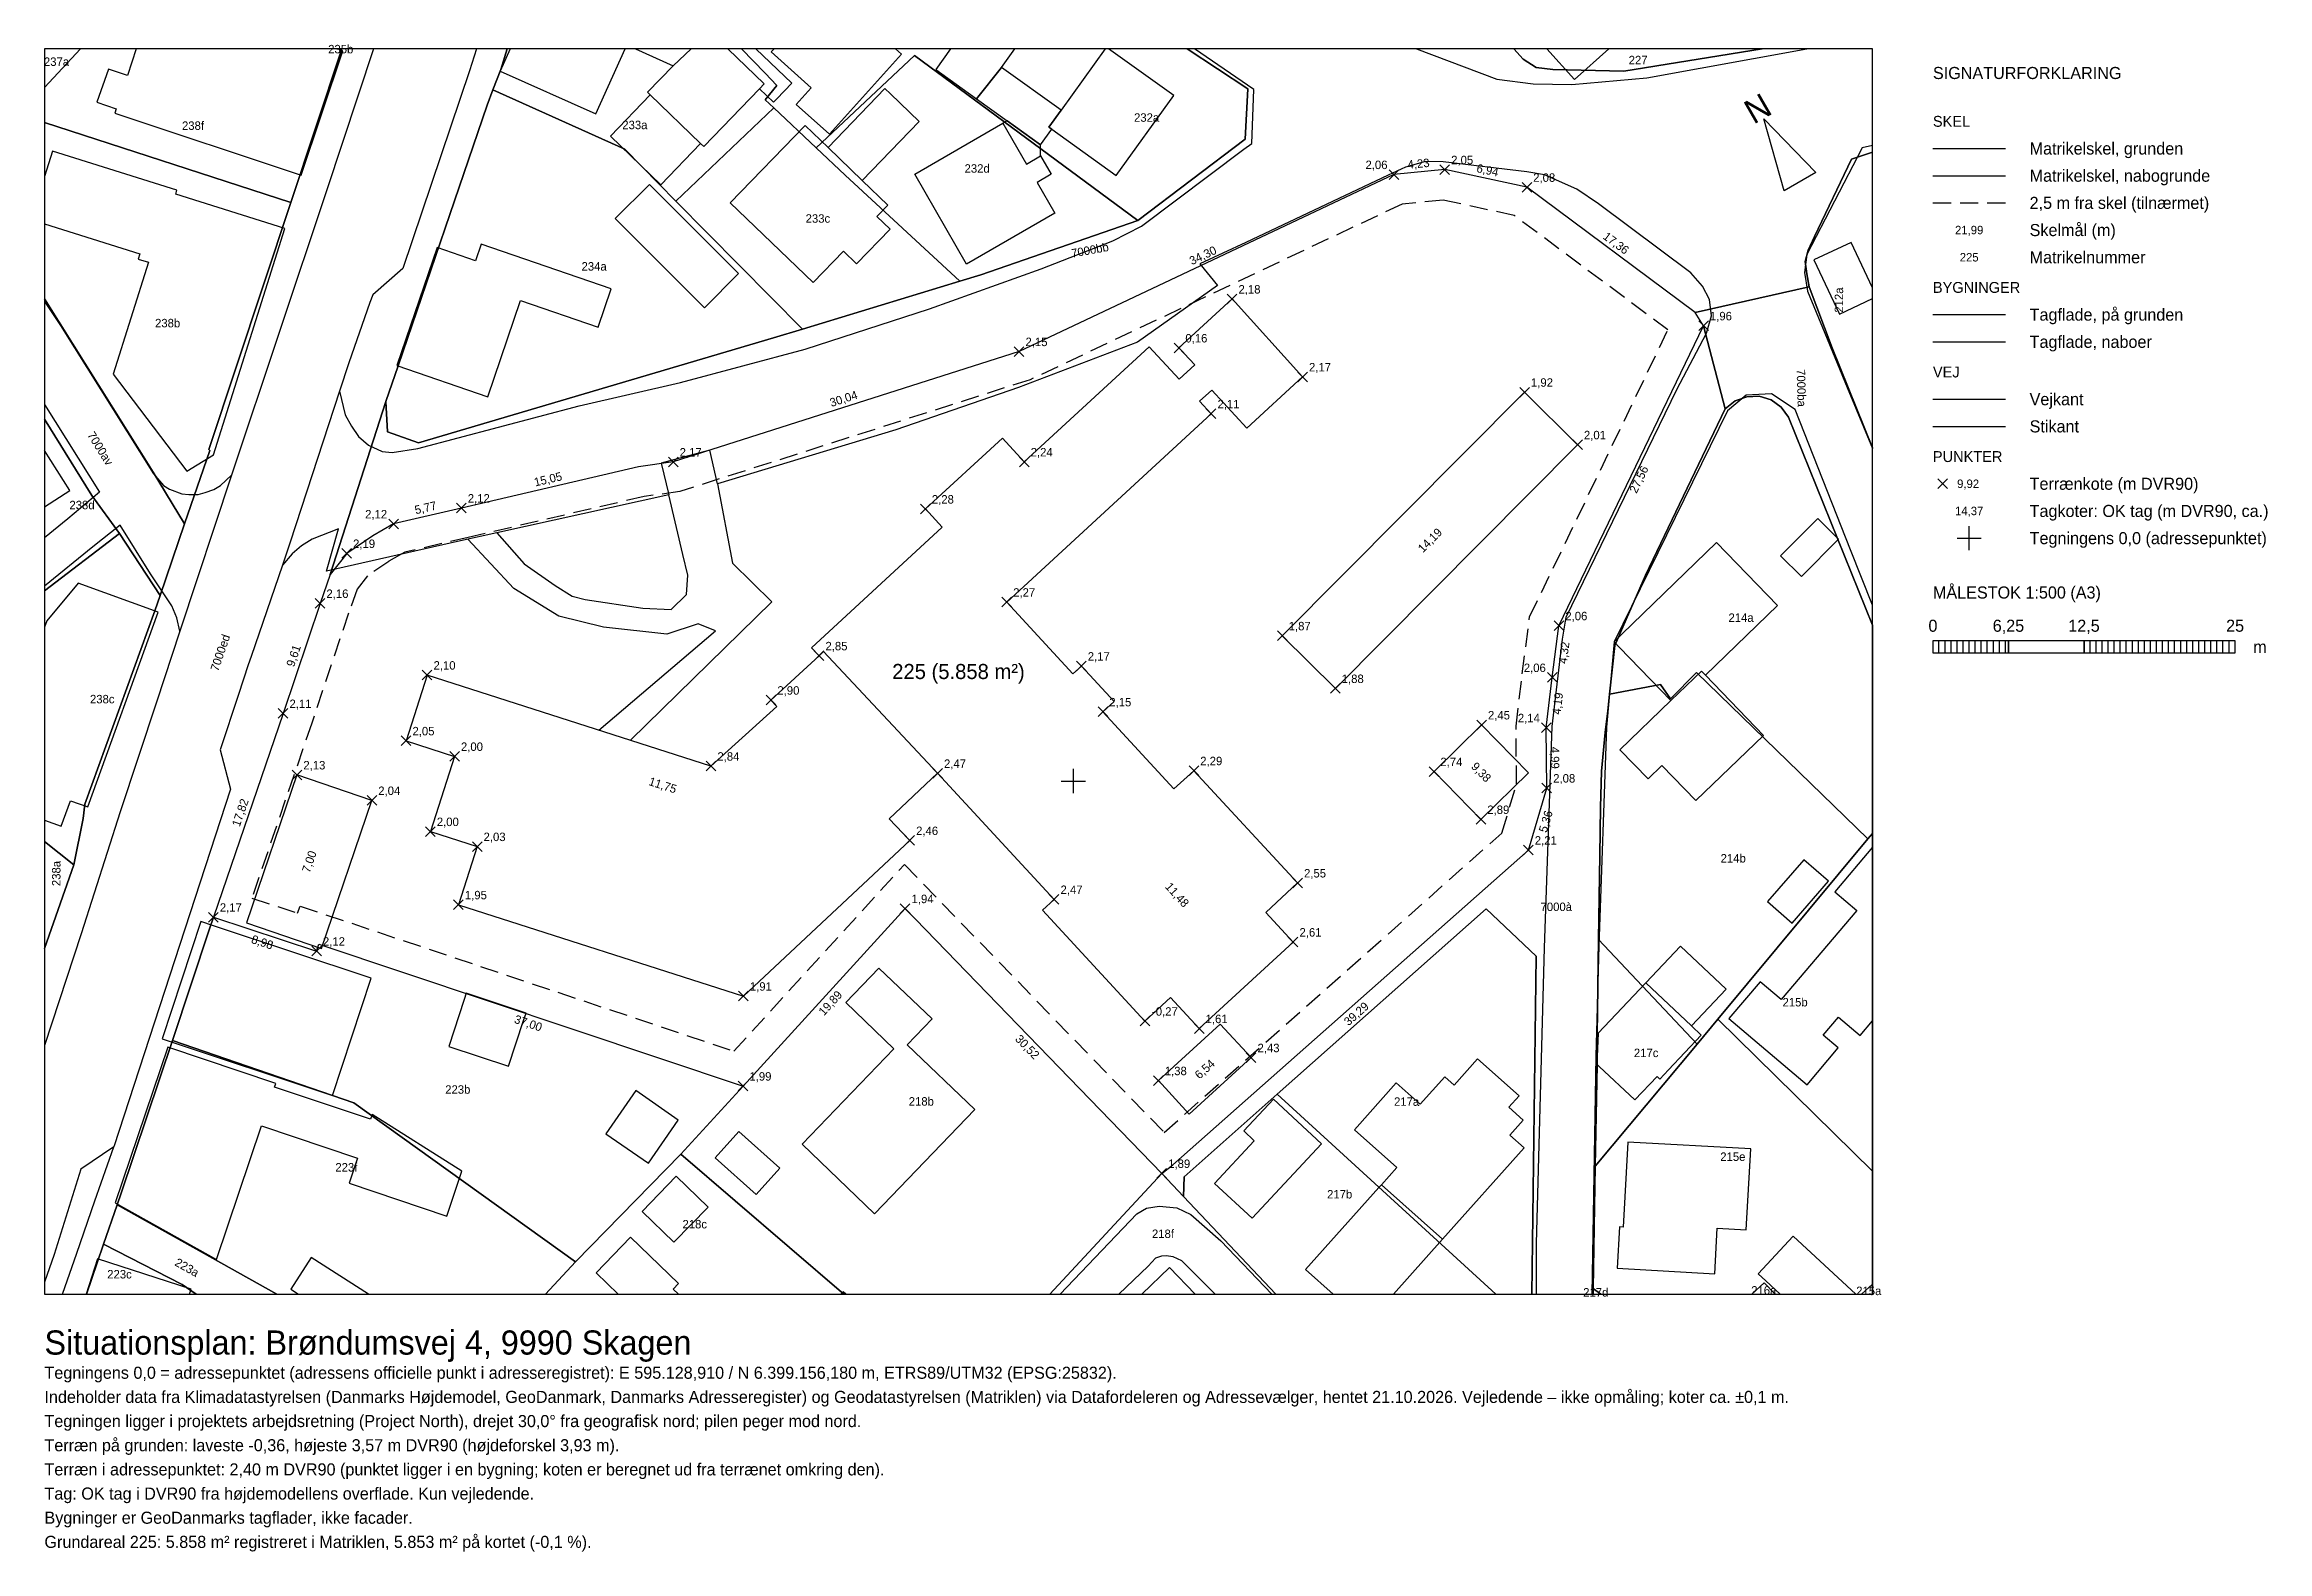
# Model space of a CAD drawing. Extents: x -85131 to 98799, y -63776 to 60968.
import ezdxf
from ezdxf.enums import TextEntityAlignment as Align

# ---------------------------------------------------------------- set-up
doc = ezdxf.new("R2010")
doc.units = 0
doc.linetypes.add('DASHED', pattern=[2250, 1500, -750])
for name, color, linetype in [('ADRESSEPUNKT', 1, 'CONTINUOUS'), ('AFSTAND_SKEL', 6, 'DASHED'), ('BYGNINGER', 5, 'CONTINUOUS'), ('BYGNINGER_NABO', 8, 'CONTINUOUS'), ('GRUND', 1, 'CONTINUOUS'), ('KOTER', 30, 'CONTINUOUS'), ('RAMME', 7, 'CONTINUOUS'), ('SKEL', 9, 'CONTINUOUS'), ('SKELMAAL', 1, 'CONTINUOUS'), ('STI', 94, 'CONTINUOUS'), ('TAGKOTER', 5, 'CONTINUOUS'), ('TEKST', 7, 'CONTINUOUS'), ('VEJKANT', 3, 'CONTINUOUS')]:
    doc.layers.add(name, color=color, linetype=linetype)

msp = doc.modelspace()

# ---------------------------------------------------------------- linework, layer by layer
at = {"layer": 'ADRESSEPUNKT'}
for points in [[(74114.446, 19104.949), (74114.446, 21104.949)], [(73114.446, 20104.949), (75114.446, 20104.949)], [(-1000, 0), (1000, 0)], [(0, -1000), (0, 1000)]]:
    msp.add_lwpolyline(points, dxfattribs=at)
at = {"layer": 'AFSTAND_SKEL'}
for points in [[(-67967.888, -9684.952), (-64181.329, -10932.481), (-63980.801, -10348.367), (-28083.101, -22361.502), (-13975.142, -6909.507), (7505.738, -29079.585), (35451.202, -4318.578), (36667.08, -224.874), (36623.518, 4549.031), (37133.081, 8877.71), (37744.731, 13578.543), (49193.516, 37337.519), (36460.208, 46816.81), (30581.589, 48079.454), (27191.037, 47754.722), (-3574.596, 33216.955), (-32549.8, 23962.396), (-35524.27, 23549.761), (-50065.828, 20160.821), (-55327.794, 18934.025), (-56649.171, 18181.751), (-58395.771, 16994.482), (-59266.066, 15878.116), (-59967.903, 13890.429), (-63019.047, 4789.888), (-67967.888, -9684.952)], [(71114.446, 47854.949), (77114.446, 47854.949)]]:
    msp.add_lwpolyline(points, dxfattribs=at)
at = {"layer": 'BYGNINGER'}
for points in [[(-11234.299, 638.377), (-1593.64, -9799.735), (-2557.152, -10690.883), (5919.418, -19872.732), (8037.949, -17922.136), (10409.789, -20490.283), (18178.511, -13326.104), (15916.312, -10867.861), (18552.401, -8433.701), (9966.19, 858.052), (8323.255, -656.3), (2442.807, 5728.935), (3368.018, 6586.422), (660.915, 9515.261), (-39.488, 8868.396), (-5512.353, 14807.676), (11396.257, 30401.104), (10442.789, 31432.559), (11444.603, 32357.367), (14362.327, 29203.72), (18963.742, 33453.835), (13128.916, 39900.051), (8734.988, 35850.558), (10033.718, 34441.09), (8751.475, 33262.001), (6264.994, 35948.711), (-4063.214, 26417.693), (-5879.169, 28383.019), (-12238.423, 22517.571), (-10848.712, 21010.52), (-21661.176, 11038.258), (-21042.971, 10367.495), (-20673.619, 10707.758), (-11234.299, 638.377)], [(41710.911, 27834.583), (37327.95, 32186.094), (17284.213, 12022.865), (21672.174, 7662.693), (41710.911, 27834.583)], [(-21042.971, 10367.495), (-25020.585, 6696.925), (-24527.021, 6162.047), (-29983.744, 1233.368), (-53468.785, 8770.652), (-55212.072, 3330.115), (-51201.22, 2043.115), (-53197.783, -4178.736), (-49328.534, -5420.473), (-50876.129, -10239.959), (-27295.467, -17802.865), (-13543.9, -4921.276), (-15242.535, -3119.155), (-11234.299, 638.377), (-20673.619, 10707.758), (-21042.971, 10367.495)], [(33770.422, 4647.913), (29835.846, 782.798), (33715.961, -3177.758), (37650.537, 687.357), (33770.422, 4647.913)], [(-58042.917, -1606.718), (-64240.487, 507.787), (-68406.914, -11735.749), (-62209.345, -13850.255), (-58042.917, -1606.718)], [(14707.173, -22893.57), (12157.032, -20116.597), (7030.38, -24796.975), (9585.521, -27582.609), (14707.173, -22893.57)]]:
    msp.add_lwpolyline(points, close=True, dxfattribs=at)
msp.add_lwpolyline([(71114.446, 38604.949), (77114.446, 38604.949)], dxfattribs=at)
at = {"layer": 'BYGNINGER_NABO'}
for points in [[(-77533.708, 60604.949), (-78269.92, 58387.479), (-79821.568, 58935.01), (-80799.144, 56188.222), (-79192.856, 55626.05), (-79306.683, 55283.204), (-63887.268, 50155.995), (-60455.142, 60451.378), (-60743.347, 60550.564), (-60906.751, 60604.949)], [(-60725.244, 60604.949), (-60743.347, 60550.564), (-60906.751, 60604.949)], [(-46602.799, 60604.949), (-47428.837, 58769.155), (-39509.428, 55212.337), (-37082.691, 60604.949)], [(-36231.702, 60604.949), (-33109.596, 59207.503), (-31612.005, 60604.949)], [(-31612.005, 60604.949), (-33109.596, 59207.503), (-35235.711, 57010.042), (-35002.769, 56786.574), (-30845.788, 52766.473), (-30589.186, 52522.024), (-25978.944, 57296.851), (-25582.63, 57710.415), (-28588.819, 60604.949)], [(-28588.819, 60604.949), (-25582.63, 57710.415), (-25978.944, 57296.851), (-24819.232, 56188.171), (-24536.482, 56478.434), (-23309.239, 57752.787), (-26263.384, 60604.949)], [(-24763.607, 60604.949), (-24992.803, 60348.805), (-21687.688, 57384.178), (-22930.553, 55996.883), (-20179.624, 53532.134), (-14234.389, 60174.685), (-14714.315, 60604.949)], [(-5946.301, 59059.295), (-4838.874, 60604.949), (-10163.851, 60604.949), (-11393.223, 58893.64), (-8003.659, 56462.744), (-5946.301, 59059.295)], [(-1016.237, 55520.174), (-5946.301, 59059.295), (-8003.659, 56462.744), (-5480.146, 54651.892), (-2717.711, 52667.213), (-1790.634, 53941.469), (-2029.557, 54115.296), (-1016.237, 55520.174)], [(-1790.634, 53941.469), (3537.634, 50112.638), (8297.203, 56728.823), (2890.862, 60604.949), (2634.104, 60604.949), (-1016.237, 55520.174), (-2029.557, 54115.296), (-1790.634, 53941.469)], [(39174.75, 60604.949), (41464.69, 58061.051), (44294.321, 60604.949)], [(-17472.233, 49702.795), (-12760.747, 54582.263), (-15143.831, 56889.884), (-15591.055, 57324.499), (-20302.541, 52445.032), (-17472.233, 49702.795)], [(-38296.845, 53372.081), (-34131.204, 49356.979), (-30845.788, 52766.473), (-35002.769, 56786.574), (-38296.845, 53372.081)], [(-20302.541, 52445.032), (-22199.739, 54271.076), (-28387.917, 47869.314), (-21543.93, 41255.181), (-19025.162, 43852.546), (-17945.091, 42801.81), (-15169.554, 45674.438), (-16258.284, 46720.174), (-15355.752, 47656.944), (-17472.233, 49702.795), (-20302.541, 52445.032)], [(-8830.811, 42775.413), (-13130.811, 50223.232), (-5835.217, 54446.892), (-3880.217, 51060.733), (-2711.083, 51735.733), (-1841.083, 50228.848), (-3005.217, 49545.188), (-1530.217, 46990.413), (-8830.811, 42775.413)], [(-3880.217, 51060.733), (-2711.083, 51735.733), (-2717.711, 52667.213), (-5480.146, 54651.892), (-5835.217, 54446.892), (-3880.217, 51060.733)], [(-76531.598, 42936.617), (-79452.34, 33675.49), (-73356.148, 25636.576), (-71148.142, 26992.198), (-65230.774, 45743.015), (-74263.337, 48587.872), (-74165.491, 48898.398), (-84467.476, 52141.96), (-85130.554, 50042.154), (-85130.554, 46123.792), (-77245.425, 43633.001), (-77381.214, 43208.193), (-76531.598, 42936.617)], [(-37905.543, 46554.326), (-30527.274, 39174.79), (-27695.756, 42010.456), (-35082.685, 49384.992), (-37905.543, 46554.326)], [(-38233.164, 40741.782), (-48996.034, 44423.62), (-49461.341, 43069.556), (-52645.257, 44164.26), (-55987.935, 34393.948), (-48458.622, 31812.795), (-45738.021, 39780.576), (-39315.548, 37576.526), (-38233.164, 40741.782)], [(66114.446, 40821.668), (64347.302, 44587.204), (61271.476, 43134.691), (63377.745, 38646.525), (66114.446, 39938.891)], [(-85130.554, 22704.985), (-83022.601, 24039.363), (-85130.554, 27370.192)], [(60228.46, 16921.247), (63304.427, 20013.516), (61588.831, 21725.016), (58512.864, 18632.747), (60228.46, 16921.247)], [(52300.482, 8752.908), (58266.986, 14518.619), (53217.782, 19744.098), (45362.912, 12149.131), (44728.13, 11528.606), (45191.695, 11045.689), (49433.412, 6658.819), (51961.559, 9099.94), (52300.482, 8752.908)], [(-82352.184, 16378.166), (-84934.42, 13270.731), (-85130.554, 12729.254), (-85130.554, -3228.645), (-83743.63, -3731.778), (-82982.726, -1629.702), (-81554.021, -2144.291), (-75720.428, 13971.629), (-82352.184, 16378.166)], [(49433.412, 6658.819), (45215.728, 2584.063), (47542.208, 174.48), (48689.548, 1287.23), (51511.913, -1621.25), (57110.404, 3781.878), (52300.482, 8752.908), (51961.559, 9099.94), (49433.412, 6658.819)], [(58570.939, -18087.842), (56829.099, -16610.887), (54234.183, -19656.361), (60697.356, -25150.904), (63287.272, -22096.77), (62035.958, -21029.431), (63295.784, -19551.514), (65084.944, -21070.43), (66114.446, -19858.781), (66114.446, -5487.624), (62998.95, -9157.382), (64830.43, -10709.599), (58570.939, -18087.842)], [(59468.079, -11761.734), (62476.629, -8292.696), (60434.527, -6515.671), (57425.977, -9984.709), (59468.079, -11761.734)], [(-58091.505, -16322.561), (-71133.317, -11993.48), (-72180.516, -11639.679), (-75396.95, -21348.652), (-61312.939, -26022.874), (-58091.505, -16322.561)], [(51138.428, -20254.355), (53998.869, -17228.785), (50218.491, -13660.978), (47363.05, -16695.209), (51138.428, -20254.355)], [(-14852.648, -22154.459), (-22443.235, -30047.176), (-16447.717, -35811.719), (-8165.745, -27196.515), (-13742.7, -21836.946), (-11689.527, -19693.145), (-16086.771, -15476.896), (-18836.327, -18334.524), (-14852.648, -22154.459)], [(-51685.916, -21977.367), (-46735.808, -23611.206), (-45485.052, -19817.578), (-45284.36, -19205.187), (-50234.468, -17571.349), (-50397.218, -18069.457), (-51685.916, -21977.367)], [(47363.05, -16695.209), (43416.25, -20879.151), (43314.795, -23443.426), (43495.417, -23616.272), (46453.667, -26400.111), (48290.692, -24461.932), (48513.634, -24668.079), (49238.32, -23903.271), (51950.556, -21021.002), (51138.428, -20254.355), (47363.05, -16695.209)], [(-59232.1, -31206.994), (-59931.041, -33296.391), (-51842.998, -36005.294), (-50596.883, -32283.628), (-58023.927, -27599.61), (-58152.395, -27997.097), (-66098.836, -25333.458), (-65995.99, -25031.592), (-74934.988, -22028.793), (-79268.448, -34923.021), (-70891.263, -39612.731), (-67169.88, -28538.355), (-59232.1, -31206.994)], [(30541.53, -37919.482), (37301.355, -30367.842), (36122.002, -29305.144), (37221.662, -28069.81), (36014.989, -26999.791), (36867.88, -26057.042), (33435.804, -22992.511), (31491.913, -25165.594), (30729.785, -24485.549), (28693.311, -26758.273), (26714.51, -24990.889), (23255.005, -28858.85), (26763.062, -31994.984), (25490.556, -33410.939), (30541.53, -37919.482)], [(-38685.822, -29194.191), (-35160.995, -31639.369), (-32687.516, -28063.562), (-36198.682, -25622.044), (-38685.822, -29194.191)], [(16553.25, -26331.07), (14090.462, -28965.396), (14963.571, -29777.665), (11684.854, -33298.761), (14788.726, -36194.824), (20530.23, -30039.402), (16553.25, -26331.07)], [(-26242.452, -34226.74), (-24286.241, -32034.996), (-27684.658, -29008.767), (-29645.868, -31191.85), (-26242.452, -34226.74)], [(56042.306, -30448.122), (45883.77, -29893.02), (45494.572, -36918.91), (45175.745, -36906.686), (44982.617, -40332.179), (53069.27, -40778.671), (53273.282, -37012.031), (55668.993, -37141.524), (56042.306, -30448.122)], [(-35687.758, -35626.991), (-33061.732, -38175.4), (-30225.573, -35267.772), (-32856.598, -32710.702), (-35687.758, -35626.991)], [(25490.556, -33410.939), (25284.409, -33633.881), (19209.629, -40432.054), (21489.412, -42474.653), (26472.122, -42474.653), (30541.53, -37919.482), (25490.556, -33410.939)], [(-33120.123, -42054.265), (-32664.527, -41583.38), (-36630.885, -37753.445), (-39486.686, -40707.054), (-37652.244, -42474.653), (-32685.779, -42474.653), (-33120.123, -42054.265)], [(64747.071, -42474.653), (59540.011, -37666.325), (56653.948, -40787.517), (57289.115, -41367.658), (58486.176, -42474.653)], [(-73130.031, -42474.653), (-72993.98, -42050.718), (-80728.818, -39553.585), (-81668.296, -42474.653)], [(-63066.668, -39425.326), (-64759.219, -42053.743), (-64105.747, -42474.653), (-58332.534, -42474.653), (-63066.668, -39425.326)], [(10067.679, -42474.653), (7963.824, -40273.747), (5661.403, -42474.653)], [(-18825.707, -42474.653), (-19034.876, -42270.628), (-19234.583, -42474.653)]]:
    msp.add_lwpolyline(points, close=True, dxfattribs=at)
msp.add_lwpolyline([(71114.446, 36354.949), (77114.446, 36354.949)], dxfattribs=at)
at = {"layer": 'GRUND'}
msp.add_lwpolyline([(71114.446, 52354.949), (77114.446, 52354.949)], dxfattribs=at)
msp.add_lwpolyline([(-71151.306, -11268.322), (-62618.51, -14079.558), (-62421.737, -13506.38), (-27333.758, -25248.542), (-13921.05, -10558.033), (7314.25, -32474.653), (8239.644, -31769.482), (37644.194, -5715.656), (39170.398, -577.12), (39124.857, 4413.76), (39614.152, 8570.275), (40171.835, 12856.341), (52135.198, 37683.189), (51443.53, 38779.192), (37516.874, 49146.869), (30728.343, 50604.949), (26517.877, 50201.69), (-4492.969, 35548.051), (-33105.949, 26409.186), (-35980.691, 26010.385), (-50633.359, 22595.55), (-56249.087, 21286.277), (-57972.415, 20305.169), (-60125.983, 18841.258), (-61487.934, 17094.225), (-62331.899, 14704.015), (-65387.014, 5591.63), (-71151.306, -11268.322)], close=True, dxfattribs=at)
at = {"layer": 'KOTER'}
for points in [[(26117.877, 49801.69), (26917.877, 50601.69)], [(26117.877, 50601.69), (26917.877, 49801.69)], [(30328.343, 50204.949), (31128.343, 51004.949)], [(30328.343, 51004.949), (31128.343, 50204.949)], [(37116.874, 48746.869), (37916.874, 49546.869)], [(37116.874, 49546.869), (37916.874, 48746.869)], [(12728.916, 39500.051), (13528.916, 40300.051)], [(12728.916, 40300.051), (13528.916, 39500.051)], [(51735.198, 37283.189), (52535.198, 38083.189)], [(51735.198, 38083.189), (52535.198, 37283.189)], [(-4892.969, 35148.051), (-4092.969, 35948.051)], [(-4892.969, 35948.051), (-4092.969, 35148.051)], [(8334.988, 35450.558), (9134.988, 36250.558)], [(8334.988, 36250.558), (9134.988, 35450.558)], [(18563.742, 33053.835), (19363.742, 33853.835)], [(18563.742, 33853.835), (19363.742, 33053.835)], [(36927.95, 31786.094), (37727.95, 32586.094)], [(36927.95, 32586.094), (37727.95, 31786.094)], [(10996.257, 30001.104), (11796.257, 30801.104)], [(10996.257, 30801.104), (11796.257, 30001.104)], [(41310.911, 27434.583), (42110.911, 28234.583)], [(41310.911, 28234.583), (42110.911, 27434.583)], [(-33505.949, 26009.186), (-32705.949, 26809.186)], [(-33505.949, 26809.186), (-32705.949, 26009.186)], [(-4463.214, 26017.693), (-3663.214, 26817.693)], [(-4463.214, 26817.693), (-3663.214, 26017.693)], [(71514.446, 24204.949), (72314.446, 25004.949)], [(71514.446, 25004.949), (72314.446, 24204.949)], [(-51033.359, 22195.55), (-50233.359, 22995.55)], [(-51033.359, 22995.55), (-50233.359, 22195.55)], [(-12638.423, 22117.571), (-11838.423, 22917.571)], [(-12638.423, 22917.571), (-11838.423, 22117.571)], [(-56649.087, 20886.277), (-55849.087, 21686.277)], [(-56649.087, 21686.277), (-55849.087, 20886.277)], [(-60525.983, 18441.258), (-59725.983, 19241.258)], [(-60525.983, 19241.258), (-59725.983, 18441.258)], [(-62731.899, 14304.015), (-61931.899, 15104.015)], [(-62731.899, 15104.015), (-61931.899, 14304.015)], [(-5912.353, 14407.676), (-5112.353, 15207.676)], [(-5912.353, 15207.676), (-5112.353, 14407.676)], [(39771.835, 12456.341), (40571.835, 13256.341)], [(39771.835, 13256.341), (40571.835, 12456.341)], [(16884.213, 11622.865), (17684.213, 12422.865)], [(16884.213, 12422.865), (17684.213, 11622.865)], [(-21442.971, 9967.495), (-20642.971, 10767.495)], [(-21442.971, 10767.495), (-20642.971, 9967.495)], [(260.915, 9115.261), (1060.915, 9915.261)], [(260.915, 9915.261), (1060.915, 9115.261)], [(-53868.785, 8370.652), (-53068.785, 9170.652)], [(-53868.785, 9170.652), (-53068.785, 8370.652)], [(21272.174, 7262.693), (22072.174, 8062.693)], [(21272.174, 8062.693), (22072.174, 7262.693)], [(39214.152, 8170.275), (40014.152, 8970.275)], [(39214.152, 8970.275), (40014.152, 8170.275)], [(-65787.014, 5191.63), (-64987.014, 5991.63)], [(-65787.014, 5991.63), (-64987.014, 5191.63)], [(-25420.585, 6296.925), (-24620.585, 7096.925)], [(-25420.585, 7096.925), (-24620.585, 6296.925)], [(2042.807, 5328.935), (2842.807, 6128.935)], [(2042.807, 6128.935), (2842.807, 5328.935)], [(-55612.072, 2930.115), (-54812.072, 3730.115)], [(-55612.072, 3730.115), (-54812.072, 2930.115)], [(33370.422, 4247.913), (34170.422, 5047.913)], [(33370.422, 5047.913), (34170.422, 4247.913)], [(38724.857, 4013.76), (39524.857, 4813.76)], [(38724.857, 4813.76), (39524.857, 4013.76)], [(-51601.22, 1643.115), (-50801.22, 2443.115)], [(-51601.22, 2443.115), (-50801.22, 1643.115)], [(-64640.487, 107.787), (-63840.487, 907.787)], [(-64640.487, 907.787), (-63840.487, 107.787)], [(-30383.744, 833.368), (-29583.744, 1633.368)], [(-30383.744, 1633.368), (-29583.744, 833.368)], [(-11634.299, 238.377), (-10834.299, 1038.377)], [(-11634.299, 1038.377), (-10834.299, 238.377)], [(9566.19, 458.052), (10366.19, 1258.052)], [(9566.19, 1258.052), (10366.19, 458.052)], [(29435.846, 382.798), (30235.846, 1182.798)], [(29435.846, 1182.798), (30235.846, 382.798)], [(-58442.917, -2006.718), (-57642.917, -1206.718)], [(-58442.917, -1206.718), (-57642.917, -2006.718)], [(38770.398, -977.12), (39570.398, -177.12)], [(38770.398, -177.12), (39570.398, -977.12)], [(33315.961, -3577.758), (34115.961, -2777.758)], [(33315.961, -2777.758), (34115.961, -3577.758)], [(-53597.783, -4578.736), (-52797.783, -3778.736)], [(-53597.783, -3778.736), (-52797.783, -4578.736)], [(-49728.534, -5820.473), (-48928.534, -5020.473)], [(-49728.534, -5020.473), (-48928.534, -5820.473)], [(-13943.9, -5321.276), (-13143.9, -4521.276)], [(-13943.9, -4521.276), (-13143.9, -5321.276)], [(37244.194, -6115.656), (38044.194, -5315.656)], [(37244.194, -5315.656), (38044.194, -6115.656)], [(18152.401, -8833.701), (18952.401, -8033.701)], [(18152.401, -8033.701), (18952.401, -8833.701)], [(-71551.306, -11668.322), (-70751.306, -10868.322)], [(-71551.306, -10868.322), (-70751.306, -11668.322)], [(-51276.129, -10639.959), (-50476.129, -9839.959)], [(-51276.129, -9839.959), (-50476.129, -10639.959)], [(-14321.05, -10958.033), (-13521.05, -10158.033)], [(-14321.05, -10158.033), (-13521.05, -10958.033)], [(-1993.64, -10199.735), (-1193.64, -9399.735)], [(-1993.64, -9399.735), (-1193.64, -10199.735)], [(-63018.51, -14479.558), (-62218.51, -13679.558)], [(-63018.51, -13679.558), (-62218.51, -14479.558)], [(17778.511, -13726.104), (18578.511, -12926.104)], [(17778.511, -12926.104), (18578.511, -13726.104)], [(-27695.467, -18202.865), (-26895.467, -17402.865)], [(-27695.467, -17402.865), (-26895.467, -18202.865)], [(5519.418, -20272.732), (6319.418, -19472.732)], [(5519.418, -19472.732), (6319.418, -20272.732)], [(10009.789, -20890.283), (10809.789, -20090.283)], [(10009.789, -20090.283), (10809.789, -20890.283)], [(14307.173, -23293.57), (15107.173, -22493.57)], [(14307.173, -22493.57), (15107.173, -23293.57)], [(-27733.758, -25648.542), (-26933.758, -24848.542)], [(-27733.758, -24848.542), (-26933.758, -25648.542)], [(6630.38, -25196.975), (7430.38, -24396.975)], [(6630.38, -24396.975), (7430.38, -25196.975)], [(6914.25, -32874.653), (7714.25, -32074.653)], [(6914.25, -32074.653), (7714.25, -32874.653)]]:
    msp.add_lwpolyline(points, dxfattribs=at)
at = {"layer": 'RAMME'}
for points in [[(-85130.554, -42474.653), (66114.446, -42474.653), (66114.446, 60604.949), (-85130.554, 60604.949)], [(58815.407, 48854.949), (57114.446, 54801.101), (61413.484, 50354.949)], [(71114.446, 10604.949), (77364.446, 10604.949), (77364.446, 11604.949), (71114.446, 11604.949)], [(77364.446, 10604.949), (83614.446, 10604.949), (83614.446, 11604.949), (77364.446, 11604.949)], [(83614.446, 10604.949), (96114.446, 10604.949), (96114.446, 11604.949), (83614.446, 11604.949)]]:
    msp.add_lwpolyline(points, close=True, dxfattribs=at)
for points in [[(71614.446, 10604.949), (71614.446, 11604.949)], [(72114.446, 10604.949), (72114.446, 11604.949)], [(72614.446, 10604.949), (72614.446, 11604.949)], [(73114.446, 10604.949), (73114.446, 11604.949)], [(73614.446, 10604.949), (73614.446, 11604.949)], [(74114.446, 10604.949), (74114.446, 11604.949)], [(74614.446, 10604.949), (74614.446, 11604.949)], [(75114.446, 10604.949), (75114.446, 11604.949)], [(75614.446, 10604.949), (75614.446, 11604.949)], [(76114.446, 10604.949), (76114.446, 11604.949)], [(76614.446, 10604.949), (76614.446, 11604.949)], [(77114.446, 10604.949), (77114.446, 11604.949)], [(84114.446, 10604.949), (84114.446, 11604.949)], [(84614.446, 10604.949), (84614.446, 11604.949)], [(85114.446, 10604.949), (85114.446, 11604.949)], [(85614.446, 10604.949), (85614.446, 11604.949)], [(86114.446, 10604.949), (86114.446, 11604.949)], [(86614.446, 10604.949), (86614.446, 11604.949)], [(87114.446, 10604.949), (87114.446, 11604.949)], [(87614.446, 10604.949), (87614.446, 11604.949)], [(88114.446, 10604.949), (88114.446, 11604.949)], [(88614.446, 10604.949), (88614.446, 11604.949)], [(89114.446, 10604.949), (89114.446, 11604.949)], [(89614.446, 10604.949), (89614.446, 11604.949)], [(90114.446, 10604.949), (90114.446, 11604.949)], [(90614.446, 10604.949), (90614.446, 11604.949)], [(91114.446, 10604.949), (91114.446, 11604.949)], [(91614.446, 10604.949), (91614.446, 11604.949)], [(92114.446, 10604.949), (92114.446, 11604.949)], [(92614.446, 10604.949), (92614.446, 11604.949)], [(93114.446, 10604.949), (93114.446, 11604.949)], [(93614.446, 10604.949), (93614.446, 11604.949)], [(94114.446, 10604.949), (94114.446, 11604.949)], [(94614.446, 10604.949), (94614.446, 11604.949)], [(95114.446, 10604.949), (95114.446, 11604.949)], [(95614.446, 10604.949), (95614.446, 11604.949)]]:
    msp.add_lwpolyline(points, dxfattribs=at)
at = {"layer": 'SKEL'}
for points in [[(-85130.554, 60604.949), (-85130.554, 57406.405), (-82142.656, 60604.949)], [(-85130.554, 54512.332), (-64749.762, 47887.878), (-60550.881, 60531.203), (-60771.974, 60604.949), (-82142.656, 60604.949), (-85130.554, 57406.405)], [(-60771.974, 60604.949), (-60550.881, 60531.203), (-60524.219, 60604.949)], [(-25508.617, 58582.221), (-27466.604, 60604.949), (-46838.211, 60604.949), (-47385.333, 58887.803), (-48020.706, 57202.302), (-37100.064, 52295.196), (-32888.794, 48005.062), (-24791.866, 55724.771), (-25505.951, 56395.603), (-24545.391, 57559.864), (-25508.617, 58582.221)], [(-24545.391, 57559.864), (-25505.951, 56395.603), (-24791.866, 55724.771), (-21272.492, 52415.037), (-13139.054, 60041.51), (5344.925, 46388.319), (14211.238, 53135.414), (14439.481, 57282.085), (9404.771, 60604.949), (-27466.604, 60604.949), (-25508.617, 58582.221), (-24545.391, 57559.864)], [(-13139.054, 60041.51), (-21272.492, 52415.037), (-18876.5, 50161.057), (-9388.515, 41363.385), (-7666.373, 41886.547), (5344.925, 46388.319), (-13139.054, 60041.51)], [(36447.637, 60604.949), (37202.785, 59738.886), (38295.829, 59061.679), (39678.117, 58887.486), (45551.966, 58747.68), (56997.462, 60604.949)], [(-48498.068, 55937.119), (-55876.787, 34363.434), (-56878.554, 31422.546), (-56734.993, 28903.891), (-54184.984, 27995.146), (-24817.042, 36670.378), (-22426.136, 37397.208), (-32888.794, 48005.062), (-37100.064, 52295.196), (-48020.706, 57202.302), (-48498.068, 55937.119)], [(-21272.492, 52415.037), (-24791.866, 55724.771), (-32888.794, 48005.062), (-22426.136, 37397.208), (-9388.515, 41363.385), (-18876.5, 50161.057), (-21272.492, 52415.037)], [(-85130.554, 39905.063), (-76146.973, 25556.425), (-73532.791, 21294.53), (-71460.817, 27349.765), (-71539.869, 27442.688), (-64749.762, 47887.878), (-85130.554, 54512.332)], [(60869.847, 40906.333), (62767.182, 35846.051), (66114.446, 27569.695), (66114.446, 52051.016), (64382.812, 51459.698), (61324.626, 45070.633), (60787.352, 43945.219), (60555.382, 43003.001), (60671.348, 41974.143), (60869.847, 40906.333)], [(-85130.554, 29949.728), (-81200.486, 23643.368), (-78916.612, 20495.581), (-75570.386, 15345.747), (-73532.791, 21294.53), (-76146.973, 25556.425), (-85130.554, 39905.063)], [(51562.818, 8980.579), (65731.499, -4792.296), (66114.446, -4332.381), (66114.446, 12910.365), (59166.288, 30108.983), (58561.989, 30943.659), (57724.063, 31542.991), (56738.747, 31843.608), (55708.762, 31813.594), (54740.88, 31458.015), (53937.766, 30813.049), (47331.722, 17027.053), (44807.116, 11227.798), (44363.655, 7195.895), (48563.898, 8000.861), (49411.615, 6790.572), (51562.818, 8980.579)], [(-85130.554, 15738.978), (-78916.612, 20495.581), (-81200.486, 23643.368), (-85130.554, 29949.728)], [(-85130.554, -4995.909), (-82694.151, -6937.528), (-81924.44, -3108.708), (-81791.562, -1918.859), (-75998.143, 14082.645), (-75570.386, 15345.747), (-78916.612, 20495.581), (-85130.554, 15738.978)], [(43454.641, -13121.647), (51597.159, -21768.9), (53310.48, -19710.461), (65731.499, -4792.296), (51562.818, 8980.579), (49411.615, 6790.572), (48563.898, 8000.861), (44363.655, 7195.895), (44211.881, 5820.776), (43990.913, 4023.504), (43698.936, 819.223), (43620.58, -2197.06), (43569.208, -6148.083), (43454.641, -13121.647)], [(-82694.151, -6937.528), (-85130.554, -4995.909), (-85130.554, -13861.51), (-82694.151, -6937.528)], [(66114.446, -4332.381), (65731.499, -4792.296), (53310.48, -19710.461), (66114.446, -32278.95)], [(16850.023, -25931.097), (34943.842, -42474.653), (37932.881, -42474.653), (38288.486, -14501.603), (34162.757, -10591.631), (16850.023, -25931.097)], [(43327.569, -20991.55), (43322.073, -23490.031), (43180.075, -31880.084), (51597.159, -21768.9), (43454.641, -13121.647), (43327.569, -20991.55)], [(57164.436, -41529.708), (58071.12, -42474.653), (65196.404, -42474.653), (66114.446, -41653.29), (66114.446, -32278.95), (53310.48, -19710.461), (51597.159, -21768.9), (43180.075, -31880.084), (43007.717, -42003.55), (43647.121, -42474.653), (56123.898, -42474.653), (57164.436, -41529.708)], [(-78774.486, -34098.588), (-79115.414, -35084.083), (-65902.886, -42474.653), (-43668.215, -42474.653), (-41187.8, -39796.638), (-59540.728, -26632.434), (-74532.026, -21464.744), (-78774.486, -34098.588)], [(34943.842, -42474.653), (16850.023, -25931.097), (9152.085, -32751.877), (9116.428, -34382.116), (16758.779, -42474.653)], [(-18989.181, -42474.653), (-32479.227, -30884.329), (-41187.8, -39796.638), (-43668.215, -42474.653)], [(16758.779, -42474.653), (9116.428, -34382.116), (7314.25, -32474.653), (-1936.984, -42474.653)], [(-80242.044, -38340.702), (-73728.593, -41672.33), (-72573.039, -42474.653), (-65902.886, -42474.653), (-79115.414, -35084.083), (-80242.044, -38340.702)], [(-72573.039, -42474.653), (-73728.593, -41672.33), (-80242.044, -38340.702), (-80773.158, -39874.787), (-81643.893, -42474.653)], [(43647.121, -42474.653), (43007.717, -42003.55), (42999.827, -42474.653)], [(58071.12, -42474.653), (57164.436, -41529.708), (56123.898, -42474.653)], [(66114.446, -42474.653), (66114.446, -41653.29), (65196.404, -42474.653)]]:
    msp.add_lwpolyline(points, close=True, dxfattribs=at)
for points in [[(-61487.934, 17094.225), (-56878.554, 31422.546), (-55876.787, 34363.434), (-48498.068, 55937.119), (-48020.706, 57202.302), (-47385.333, 58887.803), (-46838.211, 60604.949), (-60524.219, 60604.949), (-60550.881, 60531.203), (-64749.762, 47887.878), (-71539.869, 27442.688), (-71460.817, 27349.765), (-73532.791, 21294.53), (-75570.386, 15345.747), (-75998.143, 14082.645), (-81791.562, -1918.859), (-81924.44, -3108.708), (-82694.151, -6937.528), (-85130.554, -13861.51), (-85130.554, -42474.653), (-81643.893, -42474.653), (-80773.158, -39874.787), (-80242.044, -38340.702), (-79115.414, -35084.083), (-78774.486, -34098.588), (-74532.026, -21464.744), (-71486.708, -12241.389), (-71151.306, -11268.322)], [(51443.53, 38779.192), (60869.847, 40906.333), (60671.348, 41974.143), (60555.382, 43003.001), (60787.352, 43945.219), (61324.626, 45070.633), (64382.812, 51459.698), (66114.446, 52051.016), (66114.446, 60604.949), (56997.462, 60604.949), (45551.966, 58747.68), (39678.117, 58887.486), (38295.829, 59061.679), (37202.785, 59738.886), (36447.637, 60604.949), (9404.771, 60604.949), (14439.481, 57282.085), (14211.238, 53135.414), (5344.925, 46388.319), (-7666.373, 41886.547), (-9388.515, 41363.385), (-22426.136, 37397.208), (-24817.042, 36670.378), (-54184.984, 27995.146), (-56734.993, 28903.891), (-56878.554, 31422.546), (-61487.934, 17094.225)], [(71114.446, 50104.949), (77114.446, 50104.949)], [(52135.198, 37683.189), (53937.766, 30813.049), (54740.88, 31458.015), (55708.762, 31813.594), (56738.747, 31843.608), (57724.063, 31542.991), (58561.989, 30943.659), (59166.288, 30108.983), (66114.446, 12910.365), (66114.446, -42474.653), (66114.446, 27569.695), (62767.182, 35846.051), (60869.847, 40906.333), (51443.53, 38779.192)], [(7314.25, -32474.653), (9116.428, -34382.116), (9152.085, -32751.877), (16850.023, -25931.097), (34162.757, -10591.631), (38288.486, -14501.603), (37932.881, -42474.653), (42999.827, -42474.653), (43007.717, -42003.55), (43180.075, -31880.084), (43322.073, -23490.031), (43327.569, -20991.55), (43454.641, -13121.647), (43569.208, -6148.083), (43620.58, -2197.06), (43698.936, 819.223), (43990.913, 4023.504), (44211.881, 5820.776), (44363.655, 7195.895), (44807.116, 11227.798), (47331.722, 17027.053), (53937.766, 30813.049), (52135.198, 37683.189)], [(-71151.306, -11268.322), (-71486.708, -12241.389), (-74532.026, -21464.744), (-59540.728, -26632.434), (-41187.8, -39796.638), (-32479.227, -30884.329), (-27333.758, -25248.542)], [(-27333.758, -25248.542), (-32479.227, -30884.329), (-18989.181, -42474.653), (-1936.984, -42474.653), (7314.25, -32474.653)]]:
    msp.add_lwpolyline(points, dxfattribs=at)
at = {"layer": 'STI'}
for points in [[(71114.446, 29354.949), (77114.446, 29354.949)], [(-29441.535, 24594.235), (-28200.451, 18024.615), (-24948.9, 14832.763), (-36649.063, 3378.04)], [(-47692.768, 20546.298), (-45437.531, 17980.113), (-42879.378, 16189.261), (-41468.878, 15306.203), (-40386.058, 15030.704), (-35634.802, 14321.288), (-33292.392, 14184.115), (-32015.508, 15452.487), (-31904.745, 17040.64), (-32321.733, 18762.883), (-33482.336, 23693.107)], [(-39266.21, 4211.071), (-29616.874, 12437.93), (-31053.258, 13005.821), (-33626.886, 12143.474), (-38882.494, 12746.454), (-42579.063, 13649.101), (-46305.396, 15943.299), (-50089.268, 20017.157)]]:
    msp.add_lwpolyline(points, dxfattribs=at)
at = {"layer": 'VEJKANT'}
for points in [[(-57910.399, 60604.949), (-61765.717, 48921.361), (-69667.091, 25306.942)], [(-60707.966, 32269.281), (-60240.26, 30299.192), (-59722.581, 29362.545), (-59143.299, 28519.199), (-58325.19, 27802.192), (-57182.991, 27283.847), (-56371.415, 27198.154), (-54232.043, 27532.655), (-40895.245, 31052.643), (-32504.196, 32998.919), (-22199.134, 35750.028), (-11902.925, 39096.471), (-2669.44, 42383.606), (3256.52, 44719.542), (5635.147, 45919.639), (14095.734, 52305.472), (14758.555, 52757.433), (14928.356, 57243.33), (10014.865, 60604.949)], [(-49377.755, 60604.949), (-49970.433, 58791.328), (-55479.122, 42412.658), (-57973.704, 40233.402)], [(28394.585, 60604.949), (35041.909, 58105.633), (38040.37, 57712.147), (41238.28, 57653.205), (47437.663, 58195.558), (60682.006, 60604.949)], [(65253.961, 52396.824), (60688.989, 43583.588), (60495.906, 42098.018), (60727.271, 40557.281), (62172.919, 37073.346), (64020.002, 32574.103), (66114.446, 27536.182)], [(66114.446, 52613.964), (65253.961, 52396.824)], [(38311.489, -42474.653), (38308.997, -38273.129), (38967.782, -13794.178), (39616.889, 4501.536), (40467.76, 11747.784), (40779.669, 13567.541), (49926.55, 32404.679), (52375.363, 37063.21), (52794.331, 38517.537), (52633.324, 39856.408), (52037.965, 40967.6), (51089.138, 42071.017), (43452.883, 47777.399), (41646.498, 48986.149), (38976.935, 50169.969), (37509.666, 50431.353), (30600.904, 51257.679), (29129.712, 51285.858), (27468.45, 50823.249), (26048.79, 50142.172), (14259.12, 44582.48)], [(14259.12, 44582.48), (10464.134, 42795.589), (11924.563, 41006.051), (5315.738, 36312.871), (-4540.926, 32585.115), (-14678.834, 29064.486), (-29441.535, 24594.235)], [(-85130.554, 39686.451), (-83797.885, 37702.194), (-76107.551, 25422.146), (-75279.705, 24468.275), (-74777.218, 24157.941), (-73768.321, 23770.48), (-73191.289, 23711.031), (-72402.392, 23704.621), (-71835.097, 23882.038), (-71110.578, 24127.134), (-70574.982, 24459.455), (-69667.091, 25306.942)], [(-57973.704, 40233.402), (-58217.698, 39596.011), (-59944.479, 34626.883), (-60707.966, 32269.281)], [(-60707.966, 32269.281), (-64791.354, 19761.918), (-65447.713, 17858.764)], [(66114.446, 14564.721), (64288.158, 19149.645), (59721.644, 30739.078), (57765.978, 32046.391), (55671.51, 31934.115), (54114.46, 30631.007), (44728.13, 11528.606), (44117.067, 4466.998), (43470.903, -13653.813), (43224.962, -22767.83), (42890.307, -42474.653)], [(71114.446, 31604.949), (77114.446, 31604.949)], [(-85130.554, 31176.145), (-80577.249, 23903.889), (-83195.755, 21699.274), (-85130.554, 20132.528)], [(-29441.535, 24594.235), (-30084.074, 27387.145), (-34110.496, 26321.112), (-33482.336, 23693.107)], [(-69667.091, 25306.942), (-73928.589, 12408.072)], [(-33482.336, 23693.107), (-47692.768, 20546.298)], [(-73928.589, 12408.072), (-74165.48, 13518.379), (-74587.897, 14510.027), (-76349.762, 17141.667), (-78876.986, 21178.948), (-81125.159, 19372.897), (-85130.554, 16129.687)], [(-60794.932, 20879.912), (-62979.111, 20023.02), (-63877.098, 19458.379), (-64639.463, 18798.835), (-65447.713, 17858.764)], [(-47692.768, 20546.298), (-50712.543, 19876.701), (-61802.579, 17365.207), (-60794.932, 20879.912)], [(-65447.713, 17858.764), (-68023.865, 10320.791), (-68263.84, 9616.439), (-69071.608, 7175.535), (-70601.62, 2585.594), (-69725.063, -672.649), (-79403.192, -30289.638)], [(-73928.589, 12408.072), (-75869.626, 6530.047), (-78868.048, -2556.534), (-82089.027, -12637.635), (-85130.554, -21900.453)], [(-79403.192, -30289.638), (-82115.095, -32132.484), (-84326.273, -39182.611), (-85130.554, -41476.705)], [(-83628.658, -42474.653), (-82441.35, -39087.393), (-80954.902, -34741.996), (-79403.192, -30289.638)], [(-1100.84, -42474.653), (5254.901, -35821.755), (6042.984, -35366.755), (7102.669, -35182.184), (8558.24, -35323.306), (9729.098, -35871.293), (12194.765, -38061.952), (16428.525, -42474.653)], [(11722.683, -42474.653), (8974.753, -39724.728), (8265.041, -39395.472), (7668.009, -39301.382), (7283.561, -39315.497), (6783.228, -39488.895), (6190.766, -40142.722), (3772.731, -42474.653)]]:
    msp.add_lwpolyline(points, dxfattribs=at)

# ---------------------------------------------------------------- texts
at = {"layer": 'KOTER'}
for s, p in [('2,05', (32168.343, 51404.949)), ('2,06', (25077.877, 51001.69)), ('2,08', (38956.874, 49946.869)), ('2,18', (14568.916, 40700.051)), ('1,96', (53575.198, 38483.189)), ('0,16', (10174.988, 36650.558)), ('2,15', (-3052.969, 36348.051)), ('2,17', (20403.742, 34253.835)), ('1,92', (38767.95, 32986.094)), ('2,11', (12836.257, 31201.104)), ('2,01', (43150.911, 28634.583)), ('2,17', (-31665.949, 27209.186)), ('2,24', (-2623.214, 27217.693)), ('2,12', (-57689.087, 22086.277)), ('2,12', (-49193.359, 23395.55)), ('2,28', (-10798.423, 23317.571)), ('2,19', (-58685.983, 19641.258)), ('2,16', (-60891.899, 15504.015)), ('2,27', (-4072.353, 15607.676)), ('1,87', (18724.213, 12822.865)), ('2,06', (41611.835, 13656.341)), ('2,85', (-19602.971, 11167.495)), ('2,10', (-52028.785, 9570.652)), ('2,17', (2100.915, 10315.261)), ('2,06', (38174.152, 9370.275)), ('2,90', (-23580.585, 7496.925)), ('1,88', (23112.174, 8462.693)), ('2,11', (-63947.014, 6391.63)), ('2,15', (3882.807, 6528.935)), ('2,45', (35210.422, 5447.913)), ('2,14', (37684.857, 5213.76)), ('2,05', (-53772.072, 4130.115)), ('2,00', (-49761.22, 2843.115)), ('2,84', (-28543.744, 2033.368)), ('2,29', (11406.19, 1658.052)), ('2,74', (31275.846, 1582.798)), ('2,13', (-62800.487, 1307.787)), ('2,47', (-9794.299, 1438.377)), ('2,08', (40610.398, 222.88)), ('2,04', (-56602.917, -806.718)), ('2,00', (-51757.783, -3378.736)), ('2,89', (35155.961, -2377.758)), ('2,03', (-47888.534, -4620.473)), ('2,46', (-12103.9, -4121.276)), ('2,21', (39084.194, -4915.656)), ('2,55', (19992.401, -7633.701)), ('1,95', (-49436.129, -9439.959)), ('2,47', (-153.64, -8999.735)), ('2,17', (-69711.306, -10468.322)), ('1,94', (-12481.05, -9758.033)), ('2,61', (19618.511, -12526.104)), ('2,12', (-61178.51, -13279.558)), ('1,91', (-25855.467, -17002.865)), ('-0,27', (7569.418, -19072.732)), ('1,61', (11849.789, -19690.283)), ('2,43', (16147.173, -22093.57)), ('1,38', (8470.38, -23996.975)), ('1,99', (-25893.758, -24448.542)), ('1,89', (8754.25, -31674.653))]:
    msp.add_text(s, height=700, dxfattribs=at).set_placement(p, align=Align.MIDDLE_CENTER)
msp.add_text('9,92', height=700, dxfattribs=at).set_placement((73114.446, 24604.949), align=Align.MIDDLE_LEFT)
at = {"layer": 'RAMME'}
msp.add_text('N', height=2000, rotation=30, dxfattribs=at).set_placement((56614.446, 55667.127), align=Align.MIDDLE_CENTER)
for s, p in [('0', (71114.446, 12854.949)), ('6,25', (77364.446, 12854.949)), ('12,5', (83614.446, 12854.949)), ('25', (96114.446, 12854.949))]:
    msp.add_text(s, height=1000, dxfattribs=at).set_placement(p, align=Align.MIDDLE_CENTER)
msp.add_text('m', height=1000, dxfattribs=at).set_placement((97614.446, 11104.949), align=Align.MIDDLE_LEFT)
at = {"layer": 'SKELMAAL'}
for s, rotation, p in [('4,23', 5.47, (28556.372, 51100.131)), ('6,94', -12.12, (34269.606, 50560.3)), ('34,30', 25.29, (10713.389, 43507.769)), ('17,36', -36.67, (44898.204, 44524.523)), ('30,04', 17.71, (-19012.437, 31645.432)), ('27,56', 64.27, (46784.121, 24965.894)), ('15,05', 13.12, (-43465.904, 24984.699)), ('5,77', 13.12, (-53600.161, 22622.631)), ('9,61', 71.47, (-64523.148, 10370.339)), ('4,32', 82.59, (40587.142, 10622.989)), ('4,19', 83.29, (40064.704, 6410.18)), ('4,99', -89.48, (39847.598, 1924.707)), ('17,82', 71.12, (-68931.518, -2611.891)), ('5,36', 73.46, (39078.324, -3345.691)), ('8,98', -18.24, (-67103.95, -13338.787)), ('19,89', 47.6, (-20110.458, -18375.269)), ('39,29', 41.54, (23406.141, -19266.494)), ('37,00', -18.5, (-45099.893, -20041.277)), ('30,52', -45.9, (-3806.127, -22003.442))]:
    msp.add_text(s, height=700, rotation=rotation, dxfattribs=at).set_placement(p, align=Align.MIDDLE_CENTER)
msp.add_text('21,99', height=700, dxfattribs=at).set_placement((74114.446, 45604.949), align=Align.MIDDLE_CENTER)
at = {"layer": 'TAGKOTER'}
msp.add_text('14,37', height=700, dxfattribs=at).set_placement((74114.446, 22354.949), align=Align.MIDDLE_CENTER)
for s, rotation, p in [('14,19', 45.18, (29498.921, 19927.374)), ('11,75', -17.78, (-33970.94, -344.667)), ('9,38', -45.59, (33743.192, 735.078)), ('7,00', 71.21, (-63224.916, -6671.234)), ('11,48', -47.85, (8586.054, -9417.579)), ('6,54', 42.48, (10868.776, -23845.273))]:
    msp.add_text(s, height=700, rotation=rotation, dxfattribs=at).set_placement(p, align=Align.MIDDLE_CENTER)
at = {"layer": 'TEKST'}
for s, height, p in [('235b', 700, (-60615.692, 60580.367)), ('237a', 700, (-84134.588, 59538.768)), ('227', 700, (46722.549, 59676.314)), ('232a', 700, (6058.264, 54918.297)), ('238f', 700, (-72840.718, 54246.414)), ('233a', 700, (-36283.048, 54305.005)), ('232d', 700, (-7963.784, 50702.448)), ('233c', 700, (-21138.654, 46560.989)), ('234a', 700, (-39652.345, 42598.724)), ('225', 700, (74114.446, 43354.949)), ('238b', 700, (-74940.158, 37903.431)), ('238d', 700, (-82023.583, 22844.353)), ('214a', 700, (55239.05, 13525.656)), ('225 (5.858 m²)', 1250, (-9508.054, 9065.148)), ('238c', 700, (-80350.47, 6779.027)), ('214b', 700, (54593.07, -6394.161)), ('7000aø', 700, (39950.711, -10411.516)), ('215b', 700, (59712.463, -18305.665)), ('217c', 700, (47388.617, -22500.865)), ('223b', 700, (-50932.892, -25532.48)), ('218b', 700, (-12582.488, -26516.343)), ('217a', 700, (27569.255, -26533.142)), ('215e', 700, (54561.081, -31092.557)), ('223f', 700, (-60151.607, -31969.698)), ('217b', 700, (22030.135, -34202.875)), ('218c', 700, (-31328.698, -36679.491)), ('218f', 700, (7410.898, -37474.653)), ('223c', 700, (-78922.637, -40821.073)), ('217d', 700, (43218.222, -42317.619)), ('216a', 700, (57119.818, -42159.671)), ('215a', 700, (65808.432, -42200.865))]:
    msp.add_text(s, height=height, dxfattribs=at).set_placement(p, align=Align.MIDDLE_CENTER)
for s, height, p in [('SIGNATURFORKLARING', 1000, (71114.446, 58604.949)), ('SKEL', 900, (71114.446, 54604.949)), ('Matrikelskel, grunden', 1000, (79114.446, 52354.949)), ('Matrikelskel, nabogrunde', 1000, (79114.446, 50104.949)), ('2,5 m fra skel (tilnærmet)', 1000, (79114.446, 47854.949)), ('Skelmål (m)', 1000, (79114.446, 45604.949)), ('Matrikelnummer', 1000, (79114.446, 43354.949)), ('BYGNINGER', 900, (71114.446, 40854.949)), ('Tagflade, på grunden', 1000, (79114.446, 38604.949)), ('Tagflade, naboer', 1000, (79114.446, 36354.949)), ('VEJ', 900, (71114.446, 33854.949)), ('Vejkant', 1000, (79114.446, 31604.949)), ('Stikant', 1000, (79114.446, 29354.949)), ('PUNKTER', 900, (71114.446, 26854.949)), ('Terrænkote (m DVR90)', 1000, (79114.446, 24604.949)), ('Tagkoter: OK tag (m DVR90, ca.)', 1000, (79114.446, 22354.949)), ('Tegningens 0,0 (adressepunktet)', 1000, (79114.446, 20104.949)), ('MÅLESTOK 1:500 (A3)', 1000, (71114.446, 15604.949)), ('Situationsplan: Brøndumsvej 4, 9990 Skagen', 2000, (-85130.554, -46474.653)), ('Tegningens 0,0 = adressepunktet (adressens officielle punkt i adresseregistret): E 595.128,910 / N 6.399.156,180 m, ETRS89/UTM32 (EPSG:25832).', 1000, (-85130.554, -48974.653)), ('Indeholder data fra Klimadatastyrelsen (Danmarks Højdemodel, GeoDanmark, Danmarks Adresseregister) og Geodatastyrelsen (Matriklen) via Datafordeleren og Adressevælger, hentet 21.10.2026. Vejledende – ikke opmåling; koter ca. ±0,1 m.', 1000, (-85130.554, -50974.653)), ('Tegningen ligger i projektets arbejdsretning (Project North), drejet 30,0° fra geografisk nord; pilen peger mod nord.', 1000, (-85130.554, -52974.653)), ('Terræn på grunden: laveste -0,36, højeste 3,57 m DVR90 (højdeforskel 3,93 m).', 1000, (-85130.554, -54974.653)), ('Terræn i adressepunktet: 2,40 m DVR90 (punktet ligger i en bygning; koten er beregnet ud fra terrænet omkring den).', 1000, (-85130.554, -56974.653)), ('Tag: OK tag i DVR90 fra højdemodellens overflade. Kun vejledende.', 1000, (-85130.554, -58974.653)), ('Bygninger er GeoDanmarks tagflader, ikke facader.', 1000, (-85130.554, -60974.653)), ('Grundareal 225: 5.858 m² registreret i Matriklen, 5.853 m² på kortet (-0,1 %).', 1000, (-85130.554, -62974.653))]:
    msp.add_text(s, height=height, dxfattribs=at).set_placement(p, align=Align.MIDDLE_LEFT)
for s, rotation, p in [('7000bb', 10.53, (1366.145, 43944.502)), ('212a', 90, (63334.914, 39810.356)), ('7000ba', -88.33, (60232.067, 32534.367)), ('7000av', -57.95, (-80506.728, 27527.574)), ('7000ed', 71.29, (-70586.484, 10623.678)), ('238a', 90, (-84155.993, -7655.589)), ('223a', -29.22, (-73337.148, -40259.625))]:
    msp.add_text(s, height=700, rotation=rotation, dxfattribs=at).set_placement(p, align=Align.MIDDLE_CENTER)

doc.saveas('drawing.dxf')
